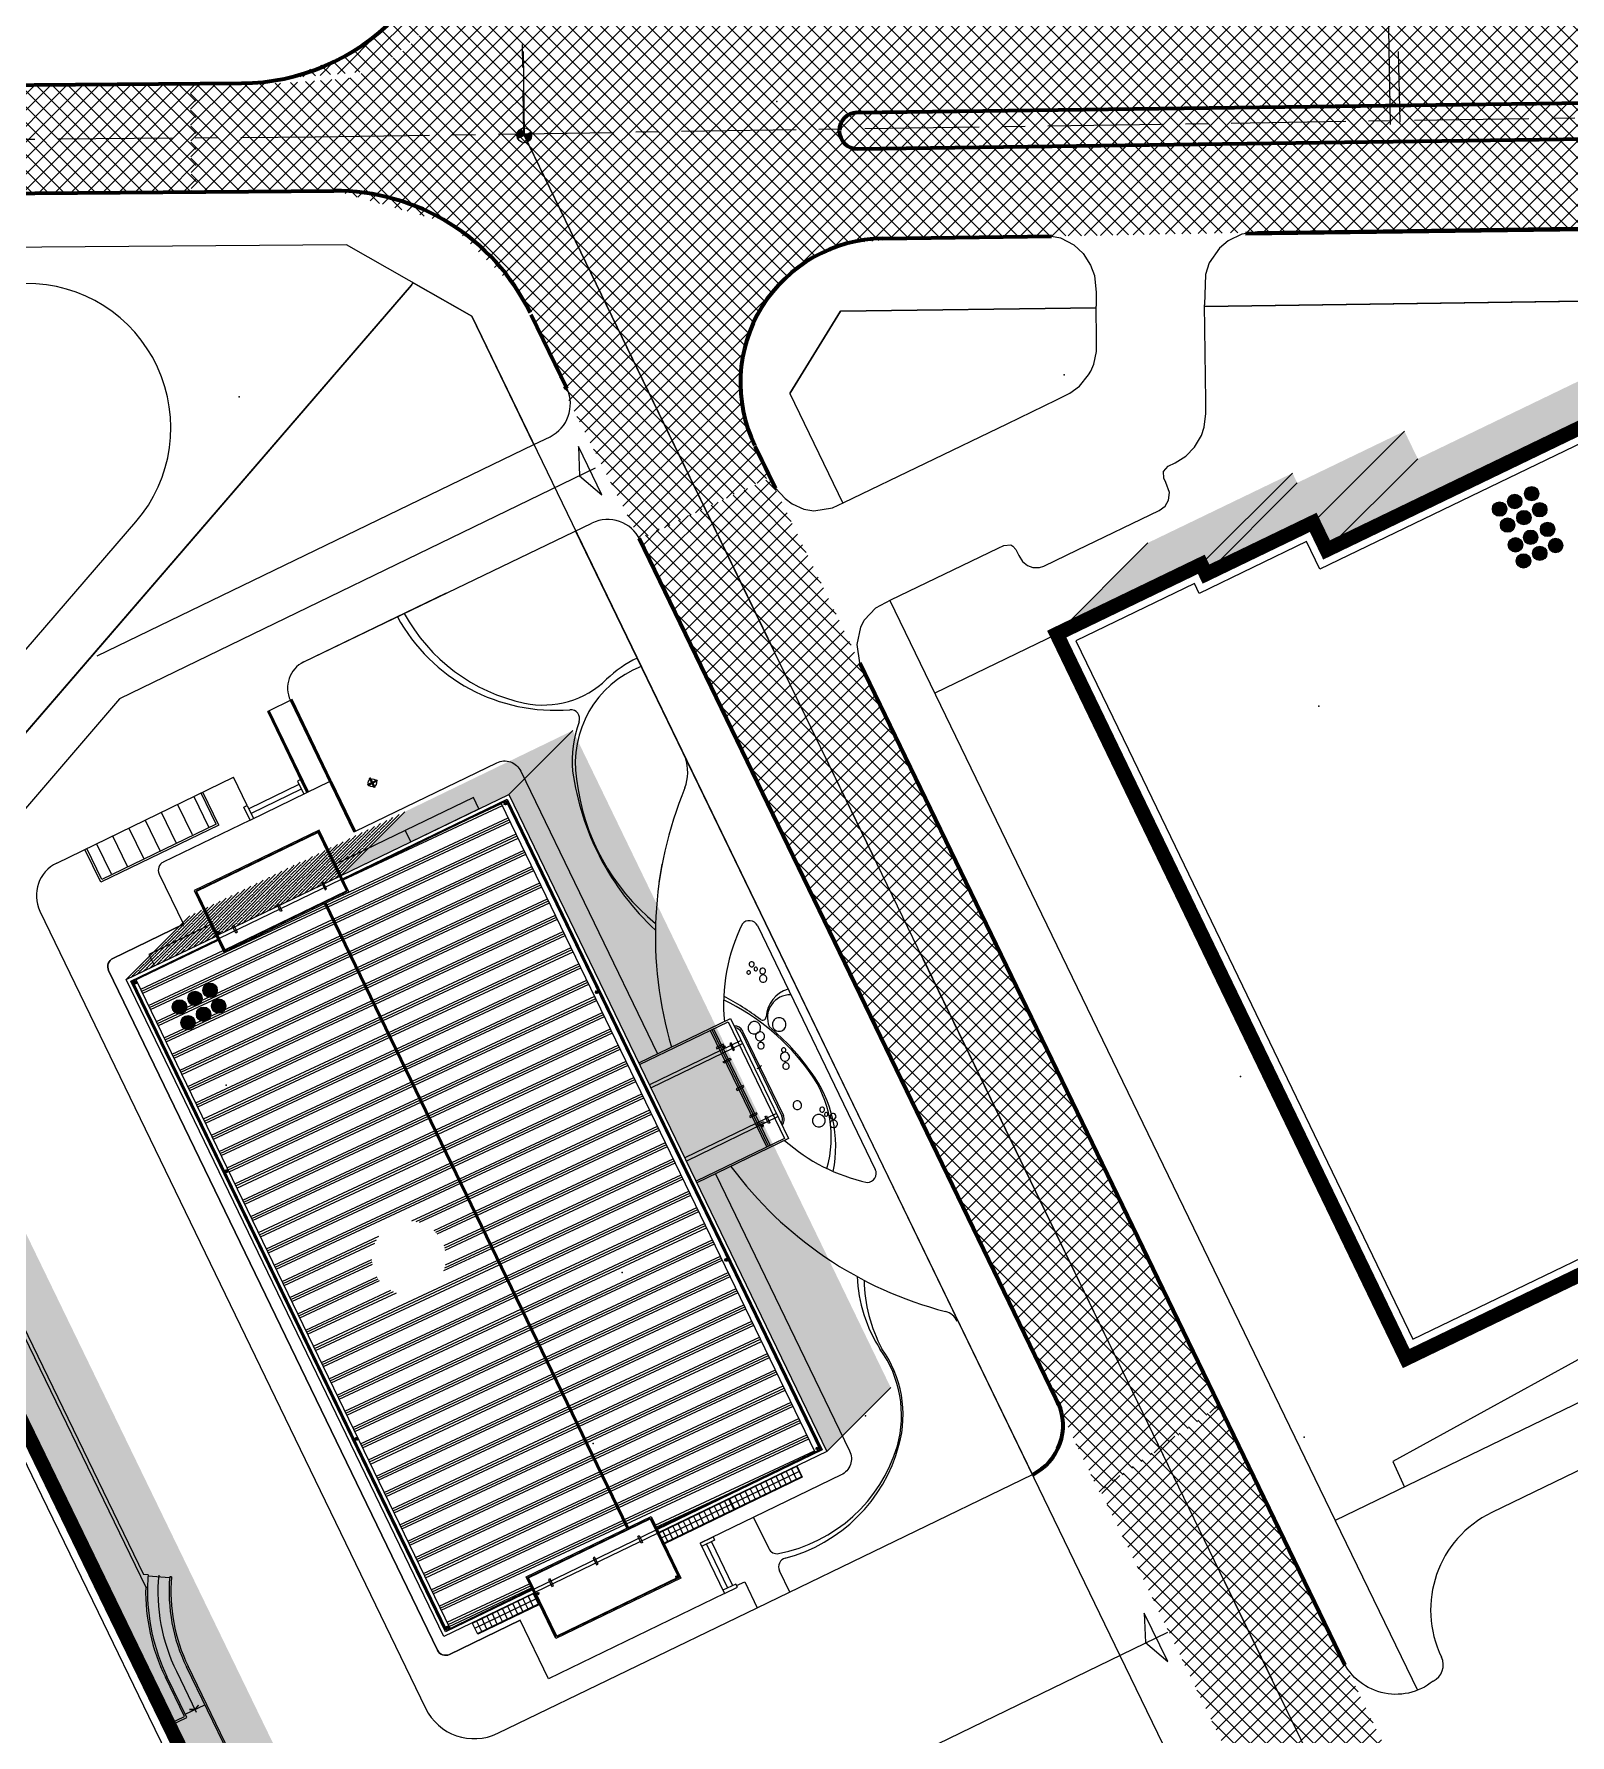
# Model space of a CAD drawing. Header units: millimetres. Extents: x 89040 to 596321, y -313033 to 2401191.
# Drawn here: x 595529.7 to 595614.9, y 1200521.2 to 1200615.6 of the extents above; entities that cross this region are included whole.
import ezdxf

# ---------------------------------------------------------------- set-up
doc = ezdxf.new("R2010")
doc.units = ezdxf.units.MM
doc.header["$MEASUREMENT"] = 0
doc.linetypes.add('CENTER', pattern=[50.8, 31.75, -6.35, 6.35, -6.35])
doc.linetypes.add('HIDDENX2', pattern=[19.05, 12.7, -6.35])
for name, color, linetype, lineweight in [('1', 8, 'Continuous', 13), ('1-NET MANH', 115, 'Continuous', 9), ('1-NET THAY', 3, 'Continuous', 15), ('BONGDO', 251, 'Continuous', 9), ('BORDER', 3, 'Continuous', 9), ('CONGTRINH', 7, 'Continuous', 20), ('CONGTRINH2', 30, 'Continuous', 18), ('COT', 7, 'Continuous', 9), ('HATCH05', 8, 'Continuous', 9), ('KHUNG', 7, 'Continuous', 25), ('KICHTHUOC', 2, 'Continuous', 18), ('LEDUONG', 6, 'Continuous', 20), ('LONGDUONG', 4, 'Continuous', 90), ('MANH', 8, 'Continuous', 9), ('net thay', 4, 'Continuous', 13), ('tang cao', 7, 'Continuous', 5), ('TREE', 114, 'Continuous', 13), ('truc', 8, 'CENTER', 9), ('TUONG', 2, 'Continuous', 15), ('Tuong wc', 8, 'Continuous', 9), ('VAT-LIEU', 8, 'Continuous', 5), ('VATLIEU', 9, 'Continuous', 9), ('vuo cay xanh', 87, 'Continuous', 9)]:
    doc.layers.add(name, color=color, linetype=linetype, lineweight=lineweight)
doc.layers.add('DUONG NOI BO CONG TRINH', color=7, linetype='Continuous', lineweight=20, true_color=0x5e5e5e)
doc.layers.add('NOI-SUY-5', color=5, linetype='Continuous')
pattern_1 = [(45, (27179.217, -3.7959), (-0.44194173824, 0.44194173824), []), (135, (27179.217, -3.7959), (-0.44194173824, -0.44194173824), [])]
pattern_2 = [(45, (594650.35277, 1198136.11867), (-0.44194174, 0.44194174), []), (135, (594650.35277, 1198136.11867), (-0.44194174, -0.44194174), [])]
pattern_3 = [(205, (594650.3528, 1198136.1187), (0.42261826, -0.9063078), []), (205, (594650.4056, 1198136.0054), (0.42261826, -0.9063078), []), (205, (594650.4584, 1198135.8921), (0.42261826, -0.9063078), [])]
pattern_4 = [(45, (594650.35277, 1198136.11867), (-0.176776695, 0.176776695), []), (45, (594650.52954, 1198136.11867), (-0.176776695, 0.176776695), [0.3125, -0.0625, 0, -0.0625])]

msp = doc.modelspace()

# ---------------------------------------------------------------- hatches: boundary and pattern name
at = {"layer": 'BONGDO'}
h = msp.add_hatch(dxfattribs=at)
h.set_pattern_fill('ANSI35', color=256, style=0)
h.set_pattern_definition(pattern_4)
h.paths.add_polyline_path([(595635.988, 1200556.675), (595641.045, 1200561.733), (595622.668, 1200599.832), (595606.456, 1200592.012), (595605.717, 1200593.543), (595599.772, 1200590.676), (595599.512, 1200591.216), (595591.496, 1200587.35), (595586.438, 1200582.292), (595594.585, 1200585.889), (595594.785, 1200585.688), (595600.66, 1200588.486), (595601.398, 1200586.955), (595617.611, 1200594.775)])
h = msp.add_hatch(dxfattribs=at)
h.set_pattern_fill('ANSI35', color=256, style=0)
h.set_pattern_definition(pattern_4)
h.paths.add_polyline_path([(595573.692, 1200536.969), (595577.232, 1200540.51), (595559.608, 1200576.944), (595550.297, 1200572.44), (595546.757, 1200568.9), (595556.068, 1200573.404)])
h = msp.add_hatch(dxfattribs=at)
h.set_pattern_fill('ANSI35', color=256, style=0)
h.set_pattern_definition(pattern_4)
h.paths.add_polyline_path([(595534.837, 1200563.134), (595538.377, 1200566.674), (595550.297, 1200572.44), (595546.757, 1200568.9)])
h = msp.add_hatch(dxfattribs=at)
h.set_pattern_fill('ANSI35', color=256, style=0)
h.set_pattern_definition(pattern_4)
h.paths.add_polyline_path([(595538.186, 1200508.157), (595541.726, 1200511.698), (595543.343, 1200514.367), (595544.075, 1200516.386), (595543.822, 1200518.734), (595543.478, 1200519.77), (595524.968, 1200557.964), (595521.358, 1200554.038), (595540.073, 1200515.854), (595540.309, 1200513.43), (595540.249, 1200511.413), (595539.707, 1200510.142)])
at = {"layer": 'DUONG NOI BO CONG TRINH'}
h = msp.add_hatch(dxfattribs=at)
h.set_pattern_fill('NET', color=256, scale=5, angle=45, style=0)
h.set_pattern_definition(pattern_1)
h.paths.add_polyline_path([(595698.295, 1200756.309), (595704.372, 1200756.4), (595703.716, 1200800.357), (595703.606, 1200807.71), (595637.117, 1200805.559), (595560.106, 1200803.069), (595557.723, 1200802.864), (595555.119, 1200801.972), (595553.342, 1200800.823), (595551.537, 1200798.92), (595550.611, 1200797.364), (595549.996, 1200795.723), (595549.632, 1200793.048), (595549.704, 1200789.485), (595551.085, 1200723.378), (595550.724, 1200721.003), (595550.068, 1200719.474), (595549.048, 1200718.045), (595547.159, 1200716.493), (595545.61, 1200715.787), (595543.229, 1200715.38), (595539.047, 1200715.305), (595516.381, 1200714.898), (595514.213, 1200715.732), (595512.884, 1200716.942), (595512.311, 1200717.825), (595499.179, 1200716.845), (595497.485, 1200713.876), (595496.563, 1200713.11), (595493.597, 1200712.267), (595488.953, 1200710.565), (595485.657, 1200709.051), (595481.977, 1200707.027), (595480.163, 1200705.886), (595479.052, 1200705.136), (595477.796, 1200704.238), (595476.803, 1200703.983), (595475.873, 1200704.13), (595475.288, 1200704.391), (595474.825, 1200704.723), (595474.147, 1200705.574), (595468.822, 1200700.775), (595469.412, 1200700.366), (595469.95, 1200699.688), (595470.258, 1200698.807), (595470.223, 1200697.75), (595470.091, 1200697.338), (595474.503, 1200693.272), (595478.51, 1200697.143), (595484.039, 1200701.247), (595488.564, 1200703.796), (595493.795, 1200706.006), (595499.778, 1200707.701), (595504.645, 1200708.487), (595511.705, 1200708.813), (595519.657, 1200708.955), (595540.646, 1200709.332), (595544.951, 1200709.259), (595546.687, 1200708.741), (595548.229, 1200707.869), (595549.959, 1200706.165), (595550.887, 1200704.562), (595551.459, 1200702.557), (595551.59, 1200699.318), (595551.942, 1200682.535), (595551.246, 1200681.485), (595550.713, 1200680.93), (595549.763, 1200680.233), (595548.997, 1200679.861), (595549.147, 1200672.685), (595549.898, 1200673.113), (595550.467, 1200673.198), (595551.748, 1200672.72), (595552.157, 1200672.227), (595552.603, 1200650.903), (595552.01, 1200650.205), (595551.274, 1200649.861), (595549.883, 1200650.027), (595549.618, 1200650.19), (595549.768, 1200643.013), (595551.121, 1200642.165), (595552.152, 1200641.125), (595552.83, 1200640.088), (595553.207, 1200622.059), (595553.216, 1200620.382), (595552.847, 1200618.415), (595552.263, 1200617.049), (595551.579, 1200615.995), (595550.424, 1200614.777), (595548.961, 1200613.786), (595547.157, 1200613.098), (595543.636, 1200612.85), (595538.399, 1200612.808), (595538.447, 1200606.808), (595546.443, 1200606.871), (595552.777, 1200605.064), (595556.553, 1200601.336), (595558.276, 1200597.959), (595559.471, 1200595.039), (595563.337, 1200587.52), (595570.535, 1200591.004), (595569.212, 1200593.999), (595568.896, 1200596.224), (595569.003, 1200597.527), (595569.746, 1200599.812), (595570.725, 1200601.314), (595572.553, 1200602.942), (595574.764, 1200603.935), (595577.632, 1200604.235), (595586.157, 1200604.35), (595604.892, 1200604.697), (595655.104, 1200605.282), (595702.152, 1200605.919), (595701.99, 1200617.918), (595614.908, 1200616.857), (595591.917, 1200616.429), (595571.237, 1200616.318), (595567.061, 1200617.796), (595564.745, 1200619.545), (595562.609, 1200622.319), (595561.271, 1200626.063), (595561.086, 1200627.924), (595560.977, 1200633.151), (595558.175, 1200767.072), (595557.856, 1200790.734), (595558.658, 1200792.998), (595559.909, 1200794.732), (595561.896, 1200796.257), (595563.55, 1200796.928), (595565.459, 1200797.222), (595570.002, 1200797.366), (595665.157, 1200800.392), (595689.339, 1200801.161), (595691.978, 1200800.802), (595694.124, 1200799.759), (595695.104, 1200798.964), (595696.619, 1200796.991), (595697.408, 1200794.878), (595697.616, 1200792.048)])
h = msp.add_hatch(dxfattribs=at)
h.set_pattern_fill('NET', color=256, scale=5, angle=45, style=0)
h.set_pattern_definition(pattern_2)
edge = h.paths.add_edge_path()
edge.add_line((595538.693, 1200612.81), (595538.741, 1200606.81))
edge.add_line((595538.741, 1200606.81), (595518.213, 1200606.647))
edge.add_line((595518.213, 1200606.647), (595507.721, 1200606.623))
edge.add_line((595507.721, 1200606.623), (595503.339, 1200606.976))
edge.add_line((595503.339, 1200606.976), (595498.856, 1200607.714))
edge.add_line((595498.856, 1200607.714), (595494.511, 1200608.807))
edge.add_line((595494.511, 1200608.807), (595489.826, 1200610.431))
edge.add_line((595489.826, 1200610.431), (595484.502, 1200612.897))
edge.add_line((595484.502, 1200612.897), (595480.688, 1200615.126))
edge.add_line((595480.688, 1200615.126), (595477.195, 1200617.563))
edge.add_arc((595507.461, 1200659.374), 51.616, 183.01613, 234.09932, ccw=False)
edge.add_line((595455.917, 1200656.658), (595455.79, 1200662.036))
edge.add_line((595455.79, 1200662.036), (595456.085, 1200666.474))
edge.add_line((595456.085, 1200666.474), (595456.692, 1200670.606))
edge.add_line((595456.692, 1200670.606), (595456.904, 1200671.679))
edge.add_line((595456.904, 1200671.679), (595459.48, 1200680.355))
edge.add_line((595459.48, 1200680.355), (595462.099, 1200686.061))
edge.add_line((595462.099, 1200686.061), (595466.336, 1200692.789))
edge.add_line((595466.336, 1200692.789), (595470.091, 1200697.338))
edge.add_line((595470.091, 1200697.338), (595474.503, 1200693.272))
edge.add_line((595474.503, 1200693.272), (595471.086, 1200689.121))
edge.add_line((595471.086, 1200689.121), (595466.168, 1200680.761))
edge.add_line((595466.168, 1200680.761), (595464.028, 1200675.231))
edge.add_line((595464.028, 1200675.231), (595462.549, 1200669.279))
edge.add_line((595462.549, 1200669.279), (595461.799, 1200662.265))
edge.add_line((595461.799, 1200662.265), (595461.893, 1200657.285))
edge.add_line((595461.893, 1200657.285), (595462.682, 1200651.372))
edge.add_line((595462.682, 1200651.372), (595464.861, 1200643.721))
edge.add_line((595464.861, 1200643.721), (595468.479, 1200636.181))
edge.add_line((595468.479, 1200636.181), (595471.724, 1200631.383))
edge.add_line((595471.724, 1200631.383), (595476.019, 1200626.51))
edge.add_line((595476.019, 1200626.51), (595481.92, 1200621.535))
edge.add_line((595481.92, 1200621.535), (595487.075, 1200618.325))
edge.add_line((595487.075, 1200618.325), (595491.458, 1200616.244))
edge.add_line((595491.458, 1200616.244), (595496.487, 1200614.48))
edge.add_line((595496.487, 1200614.48), (595501.393, 1200613.334))
edge.add_line((595501.393, 1200613.334), (595507.205, 1200612.655))
edge.add_line((595507.205, 1200612.655), (595512.7, 1200612.604))
edge.add_line((595512.7, 1200612.604), (595538.693, 1200612.81))
h = msp.add_hatch(dxfattribs=at)
h.set_pattern_fill('NET', color=256, scale=5, angle=45, style=0)
h.set_pattern_definition(pattern_1)
h.paths.add_polyline_path([(595543.791, 1200613.125), (595548.694, 1200613.519), (595551.709, 1200616.046), (595553.014, 1200618.027), (595553.594, 1200622.151), (595553.123, 1200624.09), (595552.622, 1200620.921), (595551.84, 1200619.386), (595550.594, 1200617.432), (595549.396, 1200616.116), (595547.146, 1200614.437)])
h = msp.add_hatch(dxfattribs=at)
h.set_pattern_fill('NET', color=256, scale=5, angle=45, style=0)
h.set_pattern_definition(pattern_2)
h.paths.add_polyline_path([(595588.794, 1200534.72), (595595.471, 1200539.489), (595570.556, 1200590.939), (595563.289, 1200587.613), (595568.361, 1200577.135)])
h = msp.add_hatch(dxfattribs=at)
h.set_pattern_fill('NET', color=256, scale=5, angle=45, style=0)
h.set_pattern_definition(pattern_1)
h.paths.add_polyline_path([(595630.375, 1200478.802), (595769.426, 1200546.957, -0.550435), (595780.946, 1200539.884), (595781.208, 1200520.919, 0.357302), (595775.344, 1200505.521, 0.263484), (595735.66, 1200412.091, 0.041197), (595738.959, 1200395.471), (595744.393, 1200398.322, -0.302854), (595778.53, 1200500.401, 0.211623), (595788.375, 1200496.66), (595796.208, 1200483.404, -0.367017), (595795.115, 1200477.028, 0.185232), (595775.331, 1200441.409, 0.078929), (595777.575, 1200415.733), (595784.253, 1200419.237, -0.094363), (595783.252, 1200440.287, -0.167643), (595797.772, 1200468.669, -0.483922), (595805.542, 1200467.608), (595819.243, 1200444.421, 0.114986), (595812.149, 1200433.875), (595845.009, 1200451.117, 0.14064), (595829.575, 1200450.526), (595816.091, 1200473.344, -0.479365), (595818.84, 1200480.639, -0.195541), (595861.932, 1200477.63, -0.078648), (595876.128, 1200467.446), (595883.516, 1200471.323, 0.088777), (595865.488, 1200484.796, 0.210308), (595812.897, 1200487.003, -0.367789), (595806.772, 1200489.116), (595798.707, 1200502.764, 0.449248), (595793.202, 1200521.407), (595792.737, 1200555.042), (595792.557, 1200568.116), (595787.556, 1200568.116), (595787.585, 1200566.035, -1), (595785.585, 1200566.007), (595785.556, 1200568.116), (595780.556, 1200568.116), (595780.579, 1200566.432, -0.289961), (595776.101, 1200559.138), (595711.669, 1200527.557), (595626.933, 1200486.024, -0.415656), (595620.232, 1200488.336), (595595.442, 1200539.55), (595588.829, 1200534.85), (595673.039, 1200360.882), (595680.127, 1200364.601), (595628.075, 1200472.134, -0.412772)])
h.paths.add_polyline_path([(595787.826, 1200548.587, 0.999924), (595785.826, 1200548.559, 0.00002), (595785.826, 1200548.559, 0.000013), (595785.826, 1200548.559, 2225215.43529), (595785.826, 1200548.559, 0.000001), (595785.826, 1200548.559, 0.000004), (595785.826, 1200548.559), (595786.174, 1200523.406, 0.999845), (595788.174, 1200523.434, 0.000078), (595788.174, 1200523.434)], flags=16)
h.paths.add_polyline_path([(595796.38, 1200496.874), (595823.595, 1200450.817, -1), (595821.873, 1200449.8), (595794.658, 1200495.856, -1)], flags=16)
at = {"layer": 'MANH'}
h = msp.add_hatch(color=256, dxfattribs=at)
h.paths.add_polyline_path([(595556.736, 1200610.313, 0.291422), (595556.506, 1200609.938), (595556.915, 1200609.945)])
h.paths.add_polyline_path([(595556.506, 1200609.938, 0.109565), (595556.547, 1200609.766), (595556.915, 1200609.945)])
h.paths.add_polyline_path([(595557.093, 1200609.576, 0.291422), (595557.324, 1200609.951), (595556.915, 1200609.945)])
h.paths.add_polyline_path([(595556.915, 1200609.945), (595557.324, 1200609.951, 0.109565), (595557.283, 1200610.123)])
at = {"layer": 'tang cao'}
h = msp.add_hatch(color=256, dxfattribs=at)
edge = h.paths.add_edge_path()
edge.add_arc((595612.773, 1200590.078), 0.399, 26.4975, 386.4975)
h = msp.add_hatch(color=256, dxfattribs=at)
edge = h.paths.add_edge_path()
edge.add_arc((595610.994, 1200589.224), 0.399, 26.4975, 386.4975)
h = msp.add_hatch(color=256, dxfattribs=at)
edge = h.paths.add_edge_path()
edge.add_arc((595611.831, 1200589.641), 0.399, 26.4975, 386.4975)
h = msp.add_hatch(color=256, dxfattribs=at)
edge = h.paths.add_edge_path()
edge.add_arc((595613.217, 1200589.187), 0.399, 26.4975, 386.4975)
h = msp.add_hatch(color=256, dxfattribs=at)
edge = h.paths.add_edge_path()
edge.add_arc((595611.438, 1200588.333), 0.399, 26.4975, 386.4975)
h = msp.add_hatch(color=256, dxfattribs=at)
edge = h.paths.add_edge_path()
edge.add_arc((595612.339, 1200588.749), 0.399, 26.4975, 386.4975)
h = msp.add_hatch(color=256, dxfattribs=at)
edge = h.paths.add_edge_path()
edge.add_arc((595611.876, 1200587.241), 0.399, 26.4975, 386.4975)
h = msp.add_hatch(color=256, dxfattribs=at)
edge = h.paths.add_edge_path()
edge.add_arc((595612.714, 1200587.659), 0.399, 26.4975, 386.4975)
h = msp.add_hatch(color=256, dxfattribs=at)
edge = h.paths.add_edge_path()
edge.add_arc((595613.655, 1200588.095), 0.399, 26.4975, 386.4975)
h = msp.add_hatch(color=256, dxfattribs=at)
edge = h.paths.add_edge_path()
edge.add_arc((595614.1, 1200587.204), 0.399, 26.4975, 386.4975)
h = msp.add_hatch(color=256, dxfattribs=at)
edge = h.paths.add_edge_path()
edge.add_arc((595612.32, 1200586.35), 0.399, 26.4975, 386.4975)
h = msp.add_hatch(color=256, dxfattribs=at)
edge = h.paths.add_edge_path()
edge.add_arc((595613.222, 1200586.767), 0.399, 26.4975, 386.4975)
h = msp.add_hatch(color=256, dxfattribs=at)
edge = h.paths.add_edge_path()
edge.add_arc((595538.659, 1200562.086), 0.399, 28.46791, 388.46791)
h = msp.add_hatch(color=256, dxfattribs=at)
edge = h.paths.add_edge_path()
edge.add_arc((595539.497, 1200562.541), 0.399, 28.46791, 388.46791)
h = msp.add_hatch(color=256, dxfattribs=at)
edge = h.paths.add_edge_path()
edge.add_arc((595537.797, 1200561.619), 0.399, 28.46791, 388.46791)
h = msp.add_hatch(color=256, dxfattribs=at)
edge = h.paths.add_edge_path()
edge.add_arc((595539.133, 1200561.211), 0.399, 28.46791, 388.46791)
h = msp.add_hatch(color=256, dxfattribs=at)
edge = h.paths.add_edge_path()
edge.add_arc((595539.972, 1200561.666), 0.399, 28.46791, 388.46791)
h = msp.add_hatch(color=256, dxfattribs=at)
edge = h.paths.add_edge_path()
edge.add_arc((595538.271, 1200560.744), 0.399, 28.46791, 388.46791)
at = {"layer": 'Tuong wc', "ltscale": 100}
h = msp.add_hatch(dxfattribs=at)
h.set_pattern_fill('PLAST', color=134, scale=4, angle=205, style=0)
h.set_pattern_definition(pattern_3)
h.paths.add_polyline_path([(595555.637, 1200572.918), (595546.866, 1200568.675), (595547.192, 1200568), (595545.933, 1200567.391), (595562.686, 1200532.756), (595563.946, 1200533.365), (595564.272, 1200532.69), (595573.043, 1200536.933)])
h.paths.add_polyline_path([(595564.676, 1200532.99), (595564.447, 1200533.464), (595564.771, 1200533.62), (595565, 1200533.147)], flags=24)
h.paths.add_polyline_path([(595547.581, 1200568.332), (595547.352, 1200568.805), (595547.675, 1200568.962), (595547.904, 1200568.489)], flags=24)
h.paths.add_polyline_path([(595553.323, 1200562.469), (595552.456, 1200562.05), (595552.62, 1200561.712), (595553.486, 1200562.131)], flags=24)
h.paths.add_polyline_path([(595550.712, 1200567.866), (595549.845, 1200567.447), (595550.009, 1200567.11), (595550.875, 1200567.529)], flags=24)
h.paths.add_polyline_path([(595555.934, 1200557.071), (595555.067, 1200556.652), (595555.23, 1200556.315), (595556.097, 1200556.734)], flags=24)
h.paths.add_polyline_path([(595558.218, 1200552.348), (595557.352, 1200551.929), (595557.515, 1200551.592), (595558.381, 1200552.011)], flags=24)
h.paths.add_polyline_path([(595560.503, 1200547.625), (595559.636, 1200547.206), (595559.8, 1200546.869), (595560.666, 1200547.288)], flags=24)
h.paths.add_polyline_path([(595563.114, 1200542.227), (595562.247, 1200541.808), (595562.411, 1200541.471), (595563.277, 1200541.89)], flags=24)
h.paths.add_polyline_path([(595565.725, 1200536.83), (595564.858, 1200536.411), (595565.021, 1200536.073), (595565.888, 1200536.492)], flags=24)
h = msp.add_hatch(dxfattribs=at)
h.set_pattern_fill('PLAST', color=113, scale=4, angle=205, style=0)
h.set_pattern_definition(pattern_3)
h.paths.add_polyline_path([(595552.802, 1200527.142), (595557.345, 1200529.34), (595557.019, 1200530.014), (595562.596, 1200532.712), (595545.843, 1200567.347), (595540.265, 1200564.649), (595539.939, 1200565.324), (595535.396, 1200563.127)])
h.paths.add_polyline_path([(595548.669, 1200546.804, -1), (595552.374, 1200548.601, -1)], flags=16)
h.paths.add_polyline_path([(595552.109, 1200546.811), (595550.719, 1200549.678), (595548.703, 1200548.7), (595550.093, 1200545.834)], flags=8)
at = {"layer": 'VATLIEU'}
h = msp.add_hatch(dxfattribs=at)
h.set_pattern_fill('ANSI37', color=256, scale=0.099933, angle=160.81368, style=0)
h.set_pattern_definition([(205.81368, (595539.6862, 1200645.9818), (0.13816195, -0.2856277), []), (295.81368, (595539.6862, 1200645.9818), (0.2856277, 0.13816195), [])])
h.paths.add_polyline_path([(595568.544, 1200533.702), (595568.24, 1200534.332), (595564.381, 1200532.465), (595564.685, 1200531.836)])
h.paths.add_polyline_path([(595572.332, 1200535.535), (595572.028, 1200536.164), (595568.24, 1200534.332), (595568.544, 1200533.702)])
h = msp.add_hatch(dxfattribs=at)
h.set_pattern_fill('ANSI37', color=256, scale=0.099933, angle=160.81368, style=0)
h.set_pattern_definition([(205.81368, (595539.3678, 1200645.82777), (0.13816195, -0.2856277), []), (295.81368, (595539.3678, 1200645.82777), (0.2856277, 0.13816195), [])])
h.paths.add_polyline_path([(595554.035, 1200527.461), (595554.34, 1200526.831), (595557.758, 1200528.485), (595557.454, 1200529.115)])

# ---------------------------------------------------------------- linework, layer by layer
at = {"layer": '1', "linetype": 'HIDDENX2', "ltscale": 0.1}
for points in [[(595545.763, 1200568.535), (595545.682, 1200568.495), (595545.869, 1200568.109), (595545.95, 1200568.148)], [(595543.207, 1200567.299), (595543.289, 1200567.338), (595543.476, 1200566.951), (595543.394, 1200566.912)], [(595540.733, 1200566.102), (595540.815, 1200566.141), (595541.002, 1200565.755), (595540.92, 1200565.715)], [(595567.557, 1200559.371), (595567.596, 1200559.29), (595567.983, 1200559.477), (595567.944, 1200559.558)], [(595568.495, 1200559.194), (595568.576, 1200559.234), (595568.389, 1200559.62), (595568.308, 1200559.581)], [(595567.979, 1200558.499), (595567.94, 1200558.58), (595568.326, 1200558.767), (595568.366, 1200558.686)], [(595568.67, 1200557.07), (595568.71, 1200556.989), (595569.096, 1200557.176), (595569.057, 1200557.257)], [(595569.401, 1200555.56), (595569.44, 1200555.479), (595569.827, 1200555.665), (595569.787, 1200555.747)], [(595570.266, 1200555.532), (595570.347, 1200555.572), (595570.534, 1200555.185), (595570.453, 1200555.146)], [(595569.823, 1200554.987), (595569.783, 1200555.069), (595570.17, 1200555.256), (595570.209, 1200555.174)], [(595563.478, 1200531.913), (595563.396, 1200531.873), (595563.209, 1200532.26), (595563.291, 1200532.299)], [(595560.922, 1200530.677), (595561.003, 1200530.716), (595560.816, 1200531.102), (595560.735, 1200531.063)], [(595558.448, 1200529.48), (595558.529, 1200529.519), (595558.342, 1200529.906), (595558.261, 1200529.866)]]:
    msp.add_lwpolyline(points, close=True, dxfattribs=at)
at = {"layer": '1-NET MANH', "ltscale": 50}
msp.add_line((595526.07, 1200549.763), (595535.925, 1200529.445), dxfattribs=at)
at = {"layer": '1-NET THAY'}
msp.add_line((595538.12, 1200522.401), (595539.199, 1200522.924), dxfattribs=at)
at = {"layer": 'BONGDO'}
for p, q in [((595600.66, 1200588.486), (595605.717, 1200593.543)), ((595601.398, 1200586.955), (595606.456, 1200592.012)), ((595594.454, 1200586.159), (595599.512, 1200591.216)), ((595594.715, 1200585.618), (595599.772, 1200590.676)), ((595586.438, 1200582.292), (595591.496, 1200587.35)), ((595556.068, 1200573.404), (595559.608, 1200576.944)), ((595546.757, 1200568.9), (595550.297, 1200572.44)), ((595534.837, 1200563.134), (595538.377, 1200566.674)), ((595573.692, 1200536.969), (595577.232, 1200540.51))]:
    msp.add_line(p, q, dxfattribs=at)
at = {"layer": 'BORDER', "color": 7}
for p, q in [((595573.043, 1200536.933), (595555.637, 1200572.918)), ((595573.313, 1200537.064), (595555.907, 1200573.048)), ((595546.667, 1200568.856), (595539.92, 1200565.593)), ((595546.754, 1200568.676), (595540.007, 1200565.413)), ((595562.596, 1200532.712), (595545.843, 1200567.347)), ((595562.641, 1200532.734), (595545.888, 1200567.369)), ((595562.686, 1200532.756), (595545.933, 1200567.391)), ((595552.802, 1200527.142), (595535.396, 1200563.127)), ((595552.622, 1200527.055), (595535.216, 1200563.04)), ((595567.317, 1200560.362), (595570.45, 1200553.884)), ((595564.204, 1200532.602), (595557.457, 1200529.338)), ((595564.291, 1200532.422), (595557.544, 1200529.158))]:
    msp.add_line(p, q, dxfattribs=at)
at = {"layer": 'BORDER', "color": 1}
for p, q in [((595555.783, 1200572.848), (595555.959, 1200572.933)), ((595555.914, 1200572.802), (595555.829, 1200572.978)), ((595540.018, 1200565.78), (595539.858, 1200565.703)), ((595539.977, 1200565.661), (595539.899, 1200565.821)), ((595535.45, 1200563.012), (595535.274, 1200562.927)), ((595535.404, 1200562.882), (595535.319, 1200563.058)), ((595560.841, 1200562.391), (595561.017, 1200562.476)), ((595560.972, 1200562.346), (595560.887, 1200562.522)), ((595540.508, 1200552.556), (595540.332, 1200552.47)), ((595540.462, 1200552.425), (595540.377, 1200552.601)), ((595568.021, 1200547.548), (595568.197, 1200547.633)), ((595568.067, 1200547.678), (595568.152, 1200547.502)), ((595547.688, 1200537.712), (595547.512, 1200537.627)), ((595547.557, 1200537.757), (595547.642, 1200537.581)), ((595573.079, 1200537.091), (595573.255, 1200537.176)), ((595573.125, 1200537.222), (595573.21, 1200537.046)), ((595565.297, 1200529.993), (595565.425, 1200530.055)), ((595565.33, 1200530.088), (595565.392, 1200529.96)), ((595557.747, 1200529.129), (595557.587, 1200529.051)), ((595557.628, 1200529.17), (595557.706, 1200529.01)), ((595552.746, 1200527.255), (595552.57, 1200527.17)), ((595552.615, 1200527.301), (595552.7, 1200527.125))]:
    msp.add_line(p, q, dxfattribs=at)
at = {"layer": 'BORDER', "color": 9}
for p, q in [((595567.227, 1200560.318), (595570.36, 1200553.841)), ((595567.317, 1200560.362), (595570.45, 1200553.884)), ((595567.407, 1200560.405), (595570.54, 1200553.928)), ((595568.94, 1200559.759), (595563.857, 1200557.301)), ((595569.027, 1200559.579), (595563.944, 1200557.121)), ((595570.898, 1200555.711), (595565.815, 1200553.252)), ((595570.985, 1200555.531), (595565.903, 1200553.072))]:
    msp.add_line(p, q, dxfattribs=at)
at = {"layer": 'BORDER', "color": 5}
for points in [[(595546.757, 1200568.9), (595556.068, 1200573.404), (595573.692, 1200536.969), (595564.381, 1200532.465)], [(595557.454, 1200529.115), (595552.461, 1200526.7), (595534.837, 1200563.134), (595539.83, 1200565.549)]]:
    msp.add_lwpolyline(points, dxfattribs=at)
at = {"layer": 'BORDER'}
for points in [[(595546.844, 1200568.72), (595555.975, 1200573.137), (595573.425, 1200537.062), (595564.294, 1200532.645)], [(595557.367, 1200529.295), (595552.554, 1200526.967), (595535.104, 1200563.041), (595539.917, 1200565.369)]]:
    msp.add_lwpolyline(points, dxfattribs=at)
at = {"layer": 'BORDER', "color": 7}
for points in [[(595546.866, 1200568.675), (595555.952, 1200573.07), (595573.358, 1200537.085), (595564.272, 1200532.69)], [(595557.345, 1200529.34), (595552.577, 1200527.033), (595535.171, 1200563.018), (595539.939, 1200565.324)], [(595563.27, 1200558.515), (595568.353, 1200560.974), (595571.573, 1200554.317), (595566.49, 1200551.858)]]:
    msp.add_lwpolyline(points, dxfattribs=at)
at = {"layer": 'BORDER', "color": 5}
for points in [[(595538.612, 1200568.068), (595540.265, 1200564.649), (595547.192, 1200568), (595545.539, 1200571.419)], [(595558.672, 1200526.596), (595557.019, 1200530.014), (595563.946, 1200533.365), (595565.599, 1200529.946)]]:
    msp.add_lwpolyline(points, close=True, dxfattribs=at)
at = {"layer": 'BORDER', "color": 7}
for points in [[(595538.745, 1200568.022), (595540.312, 1200564.783), (595547.059, 1200568.047), (595545.492, 1200571.285)], [(595558.719, 1200526.729), (595557.152, 1200529.968), (595563.899, 1200533.232), (595565.466, 1200529.993)]]:
    msp.add_lwpolyline(points, close=True, dxfattribs=at)
at = {"layer": 'BORDER'}
msp.add_lwpolyline([(595538.017, 1200566.2), (595534.103, 1200564.307, 0.414214), (595533.871, 1200563.639), (595552.104, 1200525.946, 0.414214), (595552.771, 1200525.713), (595556.685, 1200527.606)], format="xyb", dxfattribs=at)
at = {"layer": 'BORDER', "color": 9}
msp.add_lwpolyline([(595563.313, 1200558.425), (595568.216, 1200560.797), (595571.349, 1200554.319), (595566.446, 1200551.948)], dxfattribs=at)
at = {"layer": 'BORDER'}
for centre, radius in [((595555.871, 1200572.89), 0.0697), ((595539.938, 1200565.741), 0.0633), ((595535.362, 1200562.97), 0.0697), ((595560.929, 1200562.434), 0.0697), ((595540.42, 1200552.513), 0.0697), ((595568.109, 1200547.59), 0.0697), ((595547.6, 1200537.669), 0.0697), ((595573.167, 1200537.134), 0.0697), ((595565.361, 1200530.024), 0.0507), ((595557.667, 1200529.09), 0.0633), ((595552.658, 1200527.213), 0.0697)]:
    msp.add_circle(centre, radius, dxfattribs=at)
at = {"layer": 'CONGTRINH', "const_width": 0.8}
for points in [[(595635.988, 1200556.675), (595605.815, 1200542.121), (595592.281, 1200570.178), (595589.696, 1200575.537), (595586.438, 1200582.292), (595594.454, 1200586.159), (595594.715, 1200585.618), (595600.66, 1200588.486), (595601.398, 1200586.955), (595617.611, 1200594.775), (595621.781, 1200586.128), (595623.583, 1200586.997), (595636.225, 1200560.787), (595634.424, 1200559.918), (595635.988, 1200556.675)], [(595539.632, 1200516.859), (595536.821, 1200522.618), (595534.024, 1200528.384), (595530.884, 1200534.856), (595527.678, 1200541.467), (595525.572, 1200545.809), (595522.927, 1200551.261), (595521.548, 1200554.105), (595521.548, 1200554.105), (595523.089, 1200556.34), (595516.49, 1200548.729), (595508.961, 1200545.077), (595508.871, 1200545.033), (595508.794, 1200544.945), (595508.802, 1200544.833), (595508.834, 1200544.789), (595508.876, 1200544.761), (595509.002, 1200544.763), (595509.092, 1200544.807), (595511.643, 1200539.547), (595512.864, 1200537.029), (595506.863, 1200534.118)]]:
    msp.add_lwpolyline(points, dxfattribs=at)
at = {"layer": 'CONGTRINH2'}
for points in [[(595621.408, 1200585.06), (595621.408, 1200585.06), (595617.238, 1200593.707), (595601.025, 1200585.886), (595600.287, 1200587.418), (595594.342, 1200584.55), (595594.081, 1200585.091), (595587.506, 1200581.919)], [(595587.506, 1200581.919), (595590.417, 1200575.884), (595593.002, 1200570.525), (595606.188, 1200543.189), (595634.919, 1200557.048), (595621.408, 1200585.06)], [(595538.913, 1200516.509), (595536.101, 1200522.268), (595533.304, 1200528.034), (595530.165, 1200534.507), (595526.958, 1200541.118), (595524.852, 1200545.46), (595522.207, 1200550.912), (595521.215, 1200552.958), (595516.986, 1200548.08), (595510.03, 1200544.706), (595512.363, 1200539.896), (595513.933, 1200536.659), (595507.662, 1200533.617), (595524.125, 1200499.675)]]:
    msp.add_lwpolyline(points, dxfattribs=at)
at = {"layer": 'COT', "color": 1}
for p, q in [((595568.058, 1200559.433), (595567.923, 1200559.368)), ((595568.023, 1200559.333), (595567.958, 1200559.468)), ((595570.175, 1200555.057), (595570.04, 1200554.992)), ((595570.075, 1200555.091), (595570.14, 1200554.956)), ((595570.082, 1200555.076), (595570.148, 1200554.941))]:
    msp.add_line(p, q, dxfattribs=at)
at = {"layer": 'COT', "ltscale": 50}
for p in [(595526.271, 1200549.806), (595536.061, 1200530.124)]:
    msp.add_line(p, (595535.807, 1200530.146), dxfattribs=at)
at = {"layer": 'COT', "ltscale": 50, "flags": 128}
msp.add_lwpolyline([(595532.05, 1200532.452, 1), (595531.789, 1200532.992)], format="xyb", dxfattribs=at)
at = {"layer": 'COT'}
for centre in [(595567.99, 1200559.401), (595570.107, 1200555.024)]:
    msp.add_circle(centre, 0.0585, dxfattribs=at)
at = {"layer": 'COT', "ltscale": 50}
msp.add_arc((595546.815, 1200529.205), 10.793, 175.1144, 178.7378, dxfattribs=at)
at = {"layer": 'HATCH05', "ltscale": 5}
msp.add_line((595568.934, 1200560.23), (595571.198, 1200555.551), dxfattribs=at)
msp.add_line((595568.934, 1200560.23), (595571.198, 1200555.551), dxfattribs=at)
at = {"layer": 'HATCH05', "ltscale": 50}
msp.add_line((595537.252, 1200529.964), (595536.056, 1200530.059), dxfattribs=at)
at = {"layer": 'HATCH05', "ltscale": 50, "flags": 128}
msp.add_lwpolyline([(595538.747, 1200522.483), (595537.644, 1200524.756, -0.135989), (595536.662, 1200530.111)], format="xyb", dxfattribs=at)
at = {"layer": 'HATCH05', "ltscale": 5}
for centre, start, end in [((595568.575, 1200560.056), 25.81368, 85.81368), ((595568.575, 1200560.056), 25.81368, 85.81368), ((595570.838, 1200555.377), 325.81368, 25.81368), ((595570.838, 1200555.377), 325.81368, 25.81368)]:
    msp.add_arc(centre, 0.4, start, end, dxfattribs=at)
at = {"layer": 'KHUNG', "ltscale": 5}
for p, q in [((595544.69, 1200580.747), (595552.607, 1200584.576)), ((595569.024, 1200560.274), (595571.287, 1200555.595)), ((595569.024, 1200560.274), (595571.287, 1200555.595))]:
    msp.add_line(p, q, dxfattribs=at)
at = {"layer": 'KHUNG'}
for p, q in [((595539.826, 1200571.759), (595538.993, 1200573.477)), ((595539.986, 1200571.703), (595539.101, 1200573.529)), ((595539.986, 1200571.703), (595533.441, 1200568.528)), ((595539.826, 1200571.759), (595533.497, 1200568.688)), ((595533.441, 1200568.528), (595532.556, 1200570.354)), ((595533.497, 1200568.688), (595532.664, 1200570.407))]:
    msp.add_line(p, q, dxfattribs=at)
at = {"layer": 'KHUNG', "ltscale": 5}
for centre, start, end in [((595568.575, 1200560.056), 25.81368, 92.2355), ((595568.575, 1200560.056), 25.81368, 92.2355), ((595570.838, 1200555.377), 319.39186, 25.81368), ((595570.838, 1200555.377), 319.39186, 25.81368)]:
    msp.add_arc(centre, 0.5, start, end, dxfattribs=at)
at = {"layer": 'KICHTHUOC'}
msp.add_line((595552.461, 1200526.7), (595534.837, 1200563.134), dxfattribs=at)
at = {"layer": 'LEDUONG'}
for p, q in [((595594.628, 1200600.464), (595620.804, 1200600.818)), ((595571.632, 1200595.623), (595574.453, 1200600.191)), ((595571.632, 1200595.623), (595574.453, 1200600.191)), ((595574.453, 1200600.191), (595588.629, 1200600.383)), ((595571.632, 1200595.623), (595574.569, 1200589.557)), ((595533.229, 1200581.086), (595557.444, 1200592.8)), ((595557.444, 1200592.8), (595558.342, 1200593.234)), ((595544.691, 1200580.746), (595560.666, 1200588.444)), ((595530.988, 1200569.594), (595540.791, 1200574.349)), ((595541.547, 1200572.787), (595540.791, 1200574.349)), ((595530.061, 1200566.925), (595551.438, 1200522.733)), ((595569.838, 1200566.124), (595576.379, 1200552.601)), ((595638.462, 1200547.087), (595610.554, 1200533.578)), ((595569.833, 1200528.3), (595585.089, 1200535.68)), ((595555.442, 1200521.339), (595569.833, 1200528.3))]:
    msp.add_line(p, q, dxfattribs=at)
for points in [[(595557.444, 1200592.8), (595554.001, 1200599.915), (595547.064, 1200603.877), (595510.824, 1200603.589, -0.183888), (595472.507, 1200617.086, -0.183888)], [(595488.208, 1200533.767), (595535.378, 1200588.513, 0.644479), (595529.254, 1200601.735)], [(595488.208, 1200533.767), (595535.378, 1200588.513, 0.644479), (595529.254, 1200601.735)], [(595607.303, 1200524.227), (595607.303, 1200524.227, -0.505369), (595602.221, 1200525.546), (595602.221, 1200525.546)]]:
    msp.add_lwpolyline(points, format="xyb", dxfattribs=at)
for points in [[(595620.773, 1200600.883), (595619.676, 1200603.158), (595619.076, 1200603.995), (595618.552, 1200604.405), (595617.99, 1200604.677), (595616.934, 1200604.854), (595615.355, 1200604.834), (595613.917, 1200604.815), (595600.514, 1200604.641), (595597.574, 1200604.603), (595596.706, 1200604.462), (595595.939, 1200604.092), (595595.465, 1200603.696), (595594.896, 1200602.874), (595594.681, 1200602.236), (595594.626, 1200600.554)], [(595479.069, 1200518.614), (595550.653, 1200601.646), (595550.762, 1200601.765), (595554.001, 1200599.915), (595557.067, 1200593.581), (595567.032, 1200572.995), (595578.707, 1200548.865), (595589.945, 1200525.66), (595614.309, 1200475.382)], [(595550.653, 1200601.646), (595515.491, 1200560.836), (595481.154, 1200520.984)], [(595620.804, 1200600.818), (595594.628, 1200600.464)], [(595588.629, 1200600.383), (595574.453, 1200600.191), (595571.632, 1200595.623), (595574.569, 1200589.557)], [(595588.629, 1200600.383), (595574.453, 1200600.191), (595571.632, 1200595.623), (595574.569, 1200589.557)], [(595574.632, 1200589.588), (595583.687, 1200593.955), (595586.417, 1200595.272), (595587.163, 1200595.641), (595587.704, 1200596.044), (595588.207, 1200596.657), (595588.329, 1200596.874), (595588.489, 1200597.249), (595588.643, 1200597.958), (595588.652, 1200598.58), (595588.628, 1200600.479)], [(595577.239, 1200584.183), (595583.199, 1200587.058), (595583.511, 1200587.209), (595583.893, 1200587.231), (595584.012, 1200587.171), (595584.179, 1200586.976), (595584.335, 1200586.651), (595584.531, 1200586.317), (595584.811, 1200586.086), (595585.113, 1200585.977), (595585.488, 1200585.978), (595585.731, 1200586.059), (595587.592, 1200586.957), (595592.126, 1200589.144), (595592.447, 1200589.389), (595592.639, 1200589.724), (595592.686, 1200590.149), (595592.484, 1200590.704), (595592.375, 1200590.929), (595592.354, 1200591.311), (595592.608, 1200591.597), (595593.009, 1200591.79), (595593.593, 1200592.16), (595594.084, 1200592.664), (595594.46, 1200593.303), (595594.615, 1200593.759), (595594.705, 1200594.531), (595594.696, 1200595.229), (595594.626, 1200600.554)], [(595585.089, 1200535.68), (595559.763, 1200588.009)], [(595577.183, 1200584.156), (595601.879, 1200533.136)], [(595586.438, 1200582.292), (595579.671, 1200579.016)], [(595655.885, 1200559.278), (595601.879, 1200533.136)], [(595642.07, 1200556.743), (595605.071, 1200536.413), (595605.715, 1200534.993)], [(595601.879, 1200533.136), (595601.879, 1200533.136), (595606.436, 1200523.722)]]:
    msp.add_lwpolyline(points, dxfattribs=at)
at = {"layer": 'LEDUONG', "elevation": -0.05}
for points in [[(595586.157, 1200604.35), (595586.654, 1200604.261), (595587.378, 1200603.873), (595587.897, 1200603.393), (595588.317, 1200602.75), (595588.526, 1200602.168), (595588.618, 1200601.224), (595588.627, 1200600.479)], [(595570.841, 1200590.373), (595571.373, 1200589.81), (595571.768, 1200589.504), (595572.413, 1200589.217), (595572.967, 1200589.125), (595574.01, 1200589.295), (595574.632, 1200589.588)], [(595575.525, 1200580.695), (595575.525, 1200580.695), (595575.375, 1200581.717), (595575.568, 1200582.678), (595575.767, 1200583.059), (595576.412, 1200583.742), (595577.237, 1200584.182)]]:
    msp.add_lwpolyline(points, dxfattribs=at)
at = {"layer": 'LEDUONG'}
for centre, radius, start, end in [((595557.464, 1200595.039), 2.007, 295.93509, 24.90785), ((595561.539, 1200586.646), 1.999, 25.92257, 115.91569), ((595545.387, 1200579.307), 1.599, 115.81368, 205.81368), ((595563.388, 1200574.631), 2.589, 340.25666, 17.98248), ((595585.67, 1200565.522), 21.486, 157.46665, 196.58376), ((595531.861, 1200567.796), 1.999, 115.87608, 205.81393), ((595578.056, 1200561.756), 10.093, 153.79137, 185.39431), ((595569.391, 1200565.901), 0.5, 26.47395, 141.35539), ((595578.056, 1200561.756), 10.093, 228.38197, 257.83599), ((595585.67, 1200565.522), 21.486, 216.40424, 255.43957), ((595575.927, 1200552.389), 0.5, 270.27197, 25.15341), ((595580.018, 1200543.759), 0.999, 25.88559, 75.43957), ((595613.168, 1200528.177), 6, 115.82959, 205.82959), ((595606.867, 1200525.127), 1, 295.82959, 25.82959), ((595554.137, 1200524.038), 2.998, 205.81368, 295.81368)]:
    msp.add_arc(centre, radius, start, end, dxfattribs=at)
at = {"layer": 'LONGDUONG'}
for p, q in [((595510.7, 1200612.588), (595541.242, 1200612.831)), ((595575.36, 1200611.205), (595671.413, 1200612.504)), ((595575.387, 1200609.205), (595671.44, 1200610.504)), ((595510.748, 1200606.588), (595546.348, 1200606.871)), ((595596.911, 1200604.495), (595617.42, 1200604.773)), ((595576.788, 1200604.223), (595586.157, 1200604.35)), ((595557.281, 1200600.013), (595559.27, 1200595.904)), ((595569.696, 1200592.738), (595570.841, 1200590.373)), ((595569.724, 1200592.657), (595570.818, 1200590.396)), ((595563.289, 1200587.613), (595586.638, 1200539.375)), ((595575.525, 1200580.695), (595602.419, 1200525.137)), ((595586.393, 1200539.643), (595586.483, 1200539.687))]:
    msp.add_line(p, q, dxfattribs=at)
msp.add_lwpolyline([(595557.244, 1200600.1, 0.289702), (595546.348, 1200606.871)], format="xyb", dxfattribs=at)
for centre, radius, start, end in [((595541.146, 1200624.83), 12, 270.45519, 1.19856), ((595575.374, 1200610.205), 1, 90.7749, 270.7749), ((595576.896, 1200596.224), 8, 90.7749, 205.82959), ((595583.731, 1200538.422), 3.06, 296.30628, 24.53304)]:
    msp.add_arc(centre, radius, start, end, dxfattribs=at)
at = {"layer": 'MANH'}
for p, q in [((595556.736, 1200610.313), (595557.093, 1200609.576)), ((595556.547, 1200609.766), (595557.283, 1200610.123)), ((595544.037, 1200578.654), (595542.688, 1200578.002)), ((595547.47, 1200571.328), (595543.947, 1200578.611)), ((595547.515, 1200571.349), (595543.992, 1200578.633)), ((595546.213, 1200574.156), (595544.037, 1200578.654)), ((595544.864, 1200573.504), (595542.688, 1200578.002)), ((595544.909, 1200573.525), (595542.733, 1200578.023)), ((595544.954, 1200573.547), (595542.778, 1200578.045)), ((595544.516, 1200574.223), (595544.187, 1200574.902)), ((595544.56, 1200574.131), (595544.862, 1200573.507)), ((595546.213, 1200574.156), (595547.56, 1200571.371)), ((595548.746, 1200574.198), (595548.206, 1200573.937)), ((595548.759, 1200574.171), (595548.219, 1200573.91)), ((595548.772, 1200574.144), (595548.232, 1200573.883)), ((595548.593, 1200573.758), (595548.332, 1200574.298)), ((595548.62, 1200573.771), (595548.359, 1200574.311)), ((595548.647, 1200573.784), (595548.386, 1200574.324)), ((595541.715, 1200571.98), (595536.902, 1200569.651)), ((595536.67, 1200568.984), (595538.017, 1200566.2)), ((595567.288, 1200532.18), (595566.664, 1200531.878)), ((595566.664, 1200531.878), (595568.014, 1200529.086)), ((595568.014, 1200529.086), (595558.253, 1200524.364)), ((595558.253, 1200524.364), (595556.685, 1200527.606))]:
    msp.add_line(p, q, dxfattribs=at)
for points in [[(595547.56, 1200571.371), (595555.386, 1200575.157, -0.414214), (595556.721, 1200574.692), (595564.304, 1200559.015)], [(595556.685, 1200527.606), (595552.771, 1200525.713, -0.414214), (595552.104, 1200525.946), (595533.871, 1200563.639, -0.414214), (595534.103, 1200564.307), (595538.017, 1200566.2)], [(595538.017, 1200566.2), (595534.103, 1200564.307, 0.414214), (595533.871, 1200563.639), (595552.104, 1200525.946, 0.414214), (595552.771, 1200525.713), (595556.685, 1200527.606)], [(595567.525, 1200552.358), (595574.954, 1200536.998, -0.414214), (595574.49, 1200535.664), (595566.664, 1200531.878)]]:
    msp.add_lwpolyline(points, format="xyb", dxfattribs=at)
for points in [[(595544.423, 1200573.956), (595541.634, 1200572.607)], [(595541.715, 1200571.981), (595544.864, 1200573.504)], [(595544.553, 1200573.686), (595541.764, 1200572.337)], [(595544.864, 1200573.504), (595544.516, 1200574.223), (595544.336, 1200574.136), (595544.684, 1200573.417)], [(595541.715, 1200571.981), (595541.367, 1200572.7), (595541.547, 1200572.787), (595541.895, 1200572.068)], [(595541.502, 1200572.765), (595541.547, 1200572.787), (595541.895, 1200572.068)], [(595541.502, 1200572.765), (595541.547, 1200572.787), (595541.895, 1200572.068)], [(595547.47, 1200571.328), (595547.515, 1200571.349)], [(595547.47, 1200571.328), (595547.515, 1200571.349)], [(595566.66, 1200531.876), (595567.38, 1200532.224), (595567.467, 1200532.045), (595566.747, 1200531.696)], [(595567.287, 1200531.957), (595568.462, 1200529.529)], [(595567.017, 1200531.827), (595568.192, 1200529.398)], [(595568.009, 1200529.087), (595568.729, 1200529.436), (595568.642, 1200529.616), (595567.922, 1200529.267)]]:
    msp.add_lwpolyline(points, dxfattribs=at)
for points in [[(595554.404, 1200572.599), (595554.099, 1200573.228), (595550.32, 1200571.401), (595550.625, 1200570.771)], [(595550.625, 1200570.771), (595550.32, 1200571.401), (595546.452, 1200569.53), (595546.757, 1200568.9)], [(595539.83, 1200565.549), (595539.525, 1200566.179), (595536.107, 1200564.525), (595536.411, 1200563.895)], [(595572.028, 1200536.164), (595572.332, 1200535.535), (595568.544, 1200533.702), (595568.24, 1200534.332)], [(595568.24, 1200534.332), (595568.544, 1200533.702), (595564.685, 1200531.836), (595564.381, 1200532.465)], [(595557.454, 1200529.115), (595557.758, 1200528.485), (595554.34, 1200526.831), (595554.035, 1200527.461)]]:
    msp.add_lwpolyline(points, close=True, dxfattribs=at)
for centre, radius in [((595556.915, 1200609.945), 0.409), ((595548.489, 1200574.041), 0.225)]:
    msp.add_circle(centre, radius, dxfattribs=at)
msp.add_arc((595537.12, 1200569.202), 0.5, 115.81368, 205.81368, dxfattribs=at)
at = {"layer": 'net thay', "ltscale": 50}
for p, q in [((595535.925, 1200529.445), (595536.025, 1200529.443)), ((595537.356, 1200530.013), (595537.256, 1200530.022)), ((595538.074, 1200522.268), (595537.014, 1200524.451)), ((595538.207, 1200522.221), (595537.104, 1200524.495)), ((595540.507, 1200520.227), (595538.183, 1200525.018)), ((595540.597, 1200520.271), (595538.273, 1200525.062)), ((595537.197, 1200521.842), (595538.074, 1200522.268)), ((595537.24, 1200521.752), (595538.207, 1200522.221))]:
    msp.add_line(p, q, dxfattribs=at)
at = {"layer": 'net thay', "ltscale": 50, "const_width": 0.05, "flags": 128}
msp.add_lwpolyline([(595536.665, 1200529.989, 1), (595536.643, 1200530.034, 1)], format="xyb", close=True, dxfattribs=at)
at = {"layer": 'net thay', "ltscale": 50}
for radius, start in [(10.893, 178.7378), (10.793, 178.7378), (9.594, 175.1144), (9.494, 175.1144)]:
    msp.add_arc((595546.815, 1200529.205), radius, start, 205.87608, dxfattribs=at)
for points in [[(595538.66, 1200522.623), (595538.659, 1200522.703), (595538.352, 1200522.619), (595538.351, 1200522.699)], [(595538.69, 1200522.638), (595538.628, 1200522.688), (595538.884, 1200522.877), (595538.821, 1200522.927)]]:
    msp.add_trace(points, dxfattribs=at)
at = {"layer": 'NOI-SUY-5'}
for p in [(595593.372, 1200614.144), (595570.914, 1200611.824), (595586.855, 1200596.664), (595541.106, 1200595.454), (595600.972, 1200578.294), (595596.62, 1200557.764), (595540.392, 1200557.274), (595562.347, 1200546.884), (595575.827, 1200538.934), (595600.15, 1200537.754), (595560.729, 1200537.404)]:
    msp.add_point(p, dxfattribs=at)
at = {"layer": 'tang cao'}
for centre in [(595612.773, 1200590.078), (595610.994, 1200589.224), (595611.831, 1200589.641), (595613.217, 1200589.187), (595611.438, 1200588.333), (595612.339, 1200588.749), (595611.876, 1200587.241), (595612.714, 1200587.659), (595613.655, 1200588.095), (595614.1, 1200587.204), (595612.32, 1200586.35), (595613.222, 1200586.767), (595538.659, 1200562.086), (595539.497, 1200562.541), (595537.797, 1200561.619), (595539.133, 1200561.211), (595539.972, 1200561.666), (595538.271, 1200560.744)]:
    msp.add_circle(centre, 0.399, dxfattribs=at)
at = {"layer": 'TREE'}
for p, q in [((595569.628, 1200533.312), (595570.467, 1200531.579)), ((595571.636, 1200529.172), (595571.062, 1200530.352)), ((595568.685, 1200529.526), (595569.135, 1200529.744)), ((595569.135, 1200529.744), (595569.833, 1200528.3))]:
    msp.add_line(p, q, dxfattribs=at)
for centre, radius, start, end in [((595558.619, 1200588.02), 9.956, 208.59259, 274.76368), ((595559, 1200588.204), 9.956, 208.59259, 257.98947), ((595565.492, 1200575.147), 5.748, 111.37526, 189.07135), ((595565.9, 1200575.25), 6.33, 115.51452, 134.25793), ((595557.974, 1200583.383), 5.027, 257.98947, 314.25793), ((595559.488, 1200577.601), 0.5, 339.86593, 94.76368), ((595565.9, 1200575.25), 6.33, 159.86593, 185.0106), ((595574.274, 1200576.734), 14.82, 187.90025, 227.11131), ((595571.858, 1200575.637), 12.123, 186.61049, 230.80552), ((595561.763, 1200550.154), 13.559, 52.56933, 62.74228), ((595572.071, 1200560.94), 1.751, 107.70196, 175.91705), ((595571.664, 1200561.022), 1.268, 88.68221, 203.12581), ((595562.607, 1200550.749), 12.463, 35.37832, 64.53295), ((595570.126, 1200561.079), 0.2, 232.56933, 355.91705), ((595561.763, 1200550.154), 13.559, 35.31926, 49.89333), ((595569.69, 1200558.685), 0.5, 285.3795, 319.34006), ((595567.819, 1200554.364), 6.12, 343.76239, 36.02931), ((595567.294, 1200553.88), 6.893, 348.39375, 36.62459), ((595583.72, 1200547.098), 8.366, 182.88884, 182.93605), ((595583.72, 1200547.098), 8.366, 182.93605, 212.34847), ((595584.126, 1200546.601), 8.37, 180.95691, 180.96631), ((595584.126, 1200546.601), 8.37, 180.96631, 208.07867), ((595571.564, 1200538.961), 6.269, 344.37093, 35.73189), ((595571.651, 1200539.003), 6.269, 344.37093, 35.73189), ((595569.394, 1200539.714), 8.562, 280.88698, 343.42927), ((595569.158, 1200539.598), 8.83, 284.61173, 345.00916), ((595570.917, 1200531.797), 0.5, 205.82678, 280.88698), ((595571.512, 1200530.57), 0.5, 104.61173, 205.92537)]:
    msp.add_arc(centre, radius, start, end, dxfattribs=at)
at = {"layer": 'truc', "color": 171, "ltscale": 0.2}
for p, q in [((595554.327, 1200785.139), (595556.878, 1200610.037)), ((595604.937, 1200610.544), (595603.32, 1200713.462)), ((595605.377, 1200614.604), (595605.459, 1200610.678)), ((595545.318, 1200609.863), (595785.929, 1200613.497)), ((595510.724, 1200609.588), (595545.318, 1200609.863))]:
    msp.add_line(p, q, dxfattribs=at)
at = {"layer": 'truc', "color": 171, "ltscale": 30}
for p, q in [((595556.847, 1200614.604), (595556.915, 1200609.945)), ((595556.915, 1200609.945), (595630.899, 1200457.101))]:
    msp.add_line(p, q, dxfattribs=at)
at = {"layer": 'truc', "color": 171}
msp.add_line((595556.878, 1200610.037), (595689.639, 1200335.77), dxfattribs=at)
at = {"layer": 'truc', "ltscale": 20}
for p, q in [((595560.842, 1200591.488), (595534.469, 1200578.695)), ((595534.469, 1200578.695), (595498.976, 1200537.397)), ((595520.912, 1200492.174), (595592.594, 1200526.945))]:
    msp.add_line(p, q, dxfattribs=at)
at = {"layer": 'TUONG'}
for p, q in [((595547.515, 1200571.349), (595547.56, 1200571.371)), ((595582.354, 1200534.357), (595582.355, 1200534.357))]:
    msp.add_line(p, q, dxfattribs=at)
at = {"layer": 'TUONG', "ltscale": 80}
msp.add_line((595521.548, 1200554.105), (595535.343, 1200525.664), dxfattribs=at)
at = {"layer": 'TUONG', "ltscale": 50}
msp.add_line((595539.617, 1200516.852), (595534.024, 1200528.384), dxfattribs=at)
at = {"layer": 'TUONG'}
for points in [[(595561.209, 1200590.016), (595559.913, 1200592.687), (595559.982, 1200591.071), (595559.982, 1200591.071)], [(595592.59, 1200525.321), (595591.294, 1200527.992), (595591.363, 1200526.375), (595591.363, 1200526.375)]]:
    msp.add_lwpolyline(points, close=True, dxfattribs=at)
at = {"layer": 'VAT-LIEU'}
for p, q in [((595548.679, 1200582.676), (595549.579, 1200583.111)), ((595564.392, 1200568.537), (595564.561, 1200569.528)), ((595564.392, 1200568.537), (595564.561, 1200569.528))]:
    msp.add_line(p, q, dxfattribs=at)
at = {"layer": 'VATLIEU'}
for p, q in [((595544.864, 1200573.504), (595546.123, 1200574.113)), ((595537.688, 1200572.844), (595538.5, 1200571.171)), ((595538.587, 1200573.28), (595539.399, 1200571.607)), ((595535.89, 1200571.971), (595536.701, 1200570.298)), ((595536.789, 1200572.408), (595537.601, 1200570.734)), ((595533.192, 1200570.663), (595534.004, 1200568.99)), ((595534.092, 1200571.099), (595534.903, 1200569.426)), ((595534.991, 1200571.535), (595535.802, 1200569.862))]:
    msp.add_line(p, q, dxfattribs=at)
at = {"layer": 'VATLIEU', "ltscale": 1.5}
for p, q in [((595535.163, 1200525.576), (595521.358, 1200554.038)), ((595539.503, 1200516.63), (595535.163, 1200525.576))]:
    msp.add_line(p, q, dxfattribs=at)
for points in [[(595538.712, 1200568.033), (595540.3, 1200564.75), (595547.092, 1200568.035), (595545.504, 1200571.319)], [(595558.707, 1200526.696), (595557.119, 1200529.979), (595563.911, 1200533.265), (595565.499, 1200529.981)]]:
    msp.add_lwpolyline(points, close=True, dxfattribs=at)
at = {"layer": 'vuo cay xanh', "extrusion": (0, 0, -1)}
for centre, major_axis, start_param, end_param in [((595569.523, 1200563.981), (-0.128, 0.044), 0.636009, 6.919194), ((595569.355, 1200563.526), (-0.0925, 0.0321), 0.636009, 6.919194), ((595569.75, 1200563.718), (-0.0925, 0.0321), 0.636009, 6.919194), ((595570.162, 1200563.185), (-0.196, 0.068), 0.636009, 6.919194), ((595570.129, 1200563.605), (-0.154, 0.053), 0.636009, 6.919194), ((595569.674, 1200560.461), (-0.198, 0.291), -0.003998, 6.279187), ((595569.983, 1200559.99), (-0.082, -0.236), 0.636009, 6.919194), ((595571.047, 1200560.641), (-0.309, -0.214), 0.004812, 6.287997), ((595570.038, 1200559.469), (-0.059, -0.171), 0.636009, 6.919194), ((595571.298, 1200559.228), (-0.038, -0.109), 0.636009, 6.919194), ((595571.368, 1200558.855), (-0.082, -0.236), 0.636009, 6.919194), ((595571.423, 1200558.334), (-0.059, -0.171), 0.636009, 6.919194), ((595572.056, 1200556.165), (-0.229, 0.079), 0.636009, 6.919194), ((595573.249, 1200555.307), (-0.198, 0.291), -0.003998, 6.279187), ((595573.432, 1200555.921), (-0.128, 0.044), 0.636009, 6.919194), ((595573.659, 1200555.658), (-0.0925, 0.0321), 0.636009, 6.919194), ((595574.039, 1200555.546), (-0.154, 0.053), 0.636009, 6.919194), ((595574.071, 1200555.126), (-0.196, 0.068), 0.636009, 6.919194)]:
    msp.add_ellipse(centre, major_axis=major_axis, ratio=1, start_param=start_param, end_param=end_param, dxfattribs=at)

doc.saveas('drawing.dxf')
